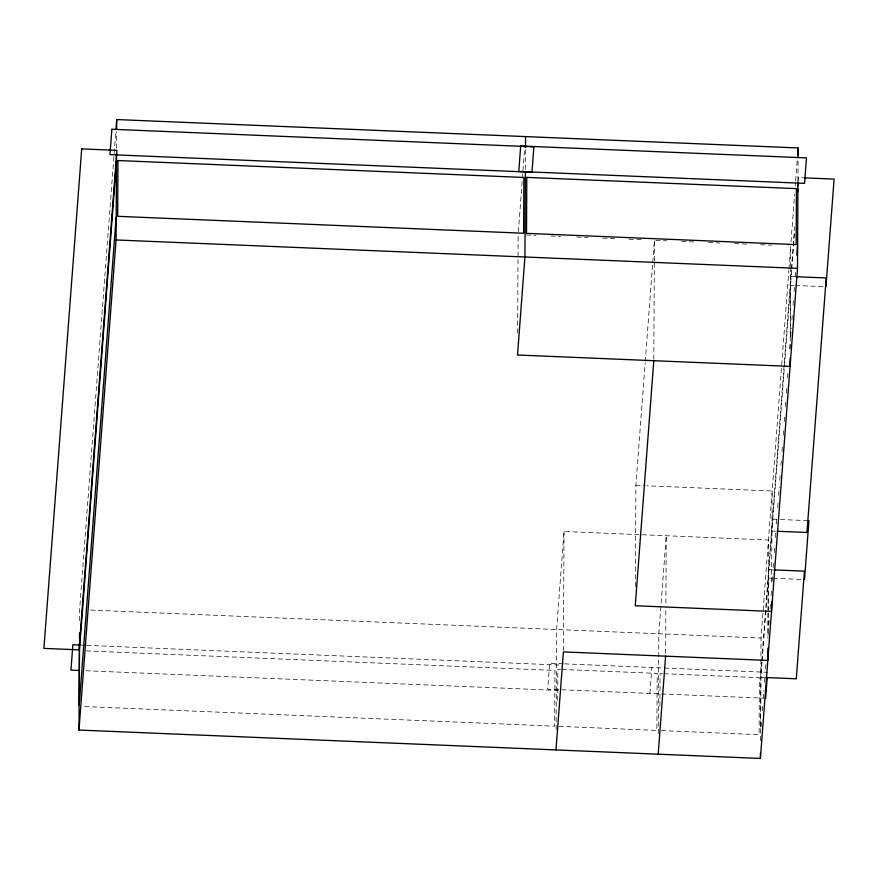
<?xml version="1.0" encoding="UTF-8"?>
<svg xmlns="http://www.w3.org/2000/svg" width="878" height="878" viewBox="0 0 878 878"><rect width="100%" height="100%" fill="white"/><g stroke="black" fill="none" stroke-linecap="round" stroke-linejoin="round"><path stroke-width="0.66" stroke-dasharray="4.39 3.29" d="M79.569 620.581L79.624 609.639L115.885 130.471M116.565 148.283L116.653 131.865M517.625 333.124L518.141 234.613M525.395 169.432L525.505 147.548M556.092 729.399L556.608 629.515L564.027 531.497L768.459 540.025L767.943 638.536M557.684 700.501L557.848 669.288L560.57 669.398M563.402 650.543L564.027 531.497M635.354 586.581L635.881 485.336L645.154 362.812M653.803 359.332L654.308 262.182M654.319 260.821L654.428 240.298L652.672 263.433M658.302 733.657L658.818 633.773L666.237 535.767L665.875 605.546M659.883 706.121L660.058 673.547L662.78 673.656M665.623 653.43L665.864 606.907M760.502 740.659L761.039 638.043L788.85 270.479M760.644 726.973L760.908 677.125L762.027 662.253M768.14 612.822L768.03 635.694L768.228 633.005M768.151 611.483L768.327 577.856L790.419 287.852M771.608 582.037L772.168 491.011L646.779 485.786M790.167 348.599L790.595 267.867M790.606 266.495L790.705 245.972L787.972 245.862M790.31 336.252L790.573 285.054L791.704 270.194M797.959 180.802L798.069 158.907M518.349 231.891L524.737 147.482M645.253 361.451L652.573 264.794M649.929 693.433L651.893 667.51M788.96 269.118L790.705 245.972M791.023 241.889L794.623 194.247M795.238 186.07L795.556 181.987M795.655 180.627L797.301 158.852M761.621 662.319L760.491 677.311L764.464 677.476M761.731 660.958L791.297 270.259M791.407 268.898L794.601 226.656M798.003 181.691L798.311 177.608L803.611 177.828M762.126 660.904L768.162 581.181M791.802 268.844L794.568 232.352M761.116 726.951L761.632 720.19M762.345 710.73L762.752 705.33M763.267 698.57L763.882 690.47M764.497 682.36L765.001 675.599M765.517 668.849L766.033 662.089M768.843 624.96L769.347 618.255M770.061 608.871L770.467 603.504M771.071 595.46L771.575 588.754M772.146 581.225L772.662 574.399M773.178 567.572L773.694 560.746M774.319 552.558L774.835 545.732M775.45 537.545L775.965 530.718M776.492 523.892L777.008 517.065M777.732 507.517L778.138 502.051M778.654 495.225L779.28 487.038M779.796 480.211L780.312 473.385M780.926 465.197L781.442 458.371M781.958 451.544L782.485 444.729M783.198 435.17L783.615 429.715M784.241 421.517L784.756 414.69M785.371 406.503L785.788 401.048M786.403 392.861L786.918 386.035M787.544 377.836L787.95 372.382M789.706 349.181L790.123 343.715M790.694 336.241L791.308 328.131M791.912 320.02L792.428 313.27M793.043 305.16L793.449 299.749M794.063 291.65L794.579 284.889M795.194 276.779L795.698 270.029M526.317 234.953L535.953 235.359M550.857 235.973L560.603 236.38M576.747 237.06L587.997 237.521M602.637 238.136L614.907 238.651M629.087 239.233L641.412 239.749M655.789 240.352L666.687 240.802M681.679 241.428L693.949 241.944M708.524 242.547L719.839 243.019M734.557 243.634L746.882 244.15M760.578 244.721L771.63 245.181M790.88 276.493L794.963 276.669M790.167 285.251L794.14 285.416M795.468 285.471L824.629 286.689M635.881 485.336L645.418 485.732M772.366 519.161L779.137 519.436M780.487 519.502L808.945 520.687M771.619 531.014L775.691 531.179M768.634 569.668L772.618 569.833M767.91 578.053L771.971 578.218M773.32 578.273L801.779 579.458M90.588 610.089L761.039 638.043M563.292 663.812L549.683 663.241L547.718 689.175L762.927 698.142M564.653 663.867L767.602 672.328M81.083 645.11L85.188 645.286M86.56 645.341L560.252 665.085M561.931 669.453L657.172 673.426L656.876 730.419L557.552 726.282M664.141 673.722L759.382 677.684L759.086 734.688L659.762 730.54M86.329 650.905L554.951 670.441L554.666 726.161L81.928 706.461M86.011 670.748L558.342 690.437"/><path stroke-width="1.32" d="M797.948 182.163L797.498 268.361L760.403 758.449L78.987 730.046L79.448 643.837M79.47 638.372L79.503 632.895M78.987 730.046L116.083 239.957L116.533 153.76M116.664 129.132L116.719 119.551L798.124 147.954L798.08 157.535M525.373 172.176L524.934 257.002L517.515 355.019L790.079 366.378L790.123 358.169M525.505 147.548L525.56 136.595M760.403 758.449L760.436 752.973M767.888 648.118L767.822 660.432L563.402 651.904L555.983 749.922M771.586 601.847L771.532 611.417L635.255 605.743L653.792 360.704M115.995 129.11L116.719 119.551M116.423 161.673L79.481 649.676L79.196 705.297L116.126 217.294M658.193 754.18L665.612 656.173M797.608 154.769L798.124 147.954M797.696 185.785L797.893 183.063M797.63 191.821L797.839 189.121M796.829 255.158L797.542 245.697M765.649 698.251L767.196 677.783M825.957 286.744L834.1 179.101L804.939 177.883M804.489 579.579L808.945 520.687M116.083 239.957L797.498 268.361M796.313 276.724L826.209 277.964L806.948 532.485L777.052 531.234M773.935 569.888L804.424 571.161L796.28 678.804L765.792 677.531M79.711 645.056L72.874 644.77L70.953 670.112L79.163 670.463M117.948 160.542L117.652 216.317L523.617 233.241L523.903 177.466L117.948 160.542M526.789 177.378L526.504 233.361L796.181 244.6L796.467 188.627L526.789 177.378M81.709 148.898L43.9 648.403L79.075 649.863L116.884 150.357L81.709 148.898M111.879 129.253L109.959 154.627L531.958 172.22L533.879 146.846L111.879 129.253M520.698 145.989L518.777 171.451L804.544 183.359L806.476 157.897L520.698 145.989"/></g></svg>
